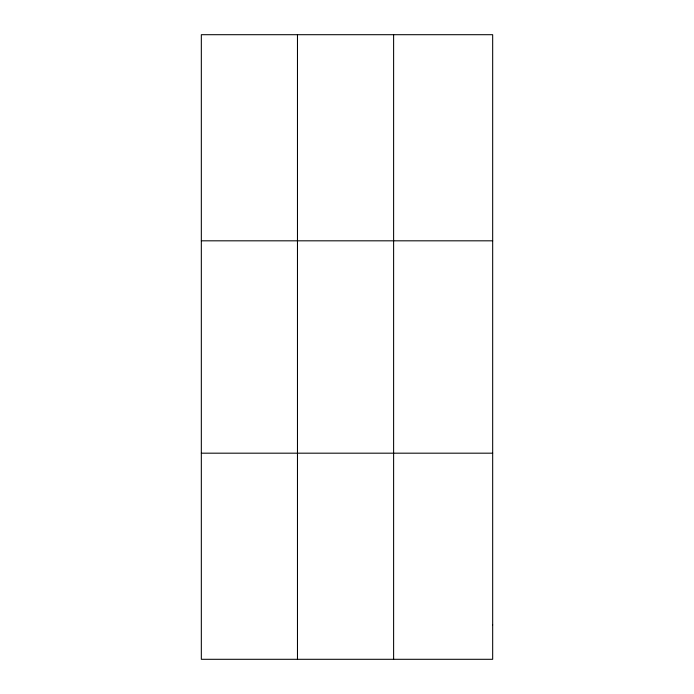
<?xml version="1.0" encoding="UTF-8"?>
<svg xmlns="http://www.w3.org/2000/svg" width="694" height="694" viewBox="0 0 694 694"><rect width="100%" height="100%" fill="white"/><g stroke="black" fill="none" stroke-linecap="round" stroke-linejoin="round"><path stroke-width="1.04" d="M297.474 34.7L297.474 659.3M393.611 34.7L393.611 659.3M201.329 240.818L492.671 240.818M201.329 453.182L492.671 453.182M492.671 624.947L492.671 659.3L201.329 659.3L201.329 34.7L492.671 34.7L492.671 624.947"/></g></svg>
